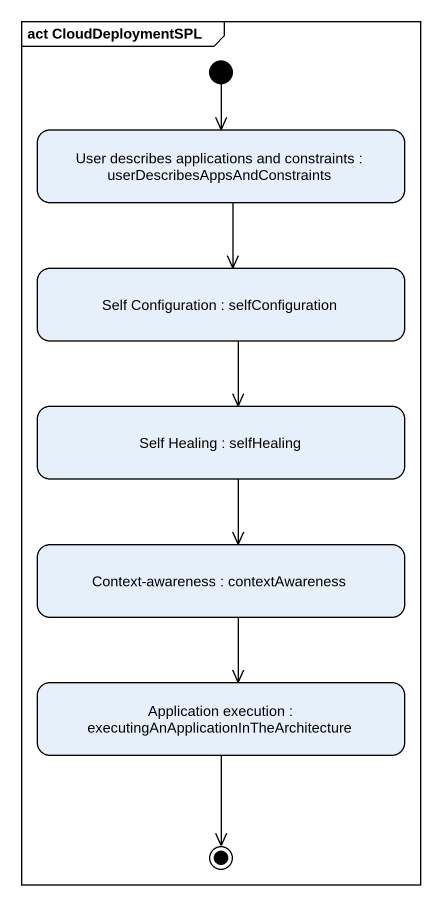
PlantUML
@startuml
mainframe act CloudDeploymentSPL
hide empty description
state "User describes applications and constraints : userDescribesAppsAndConstraints" as User_describes_applications
state "Self Configuration : selfConfiguration" as Self_Configuration
state "Self Healing : selfHealing" as Self_Healing
state "Context-awareness : contextAwareness" as Context_awareness
state "Application execution : executingAnApplicationInTheArchitecture" as Application_execution
[*] --> User_describes_applications
User_describes_applications --> Self_Configuration
Self_Configuration --> Self_Healing
Self_Healing --> Context_awareness
Context_awareness --> Application_execution
Application_execution --> [*]
@enduml
